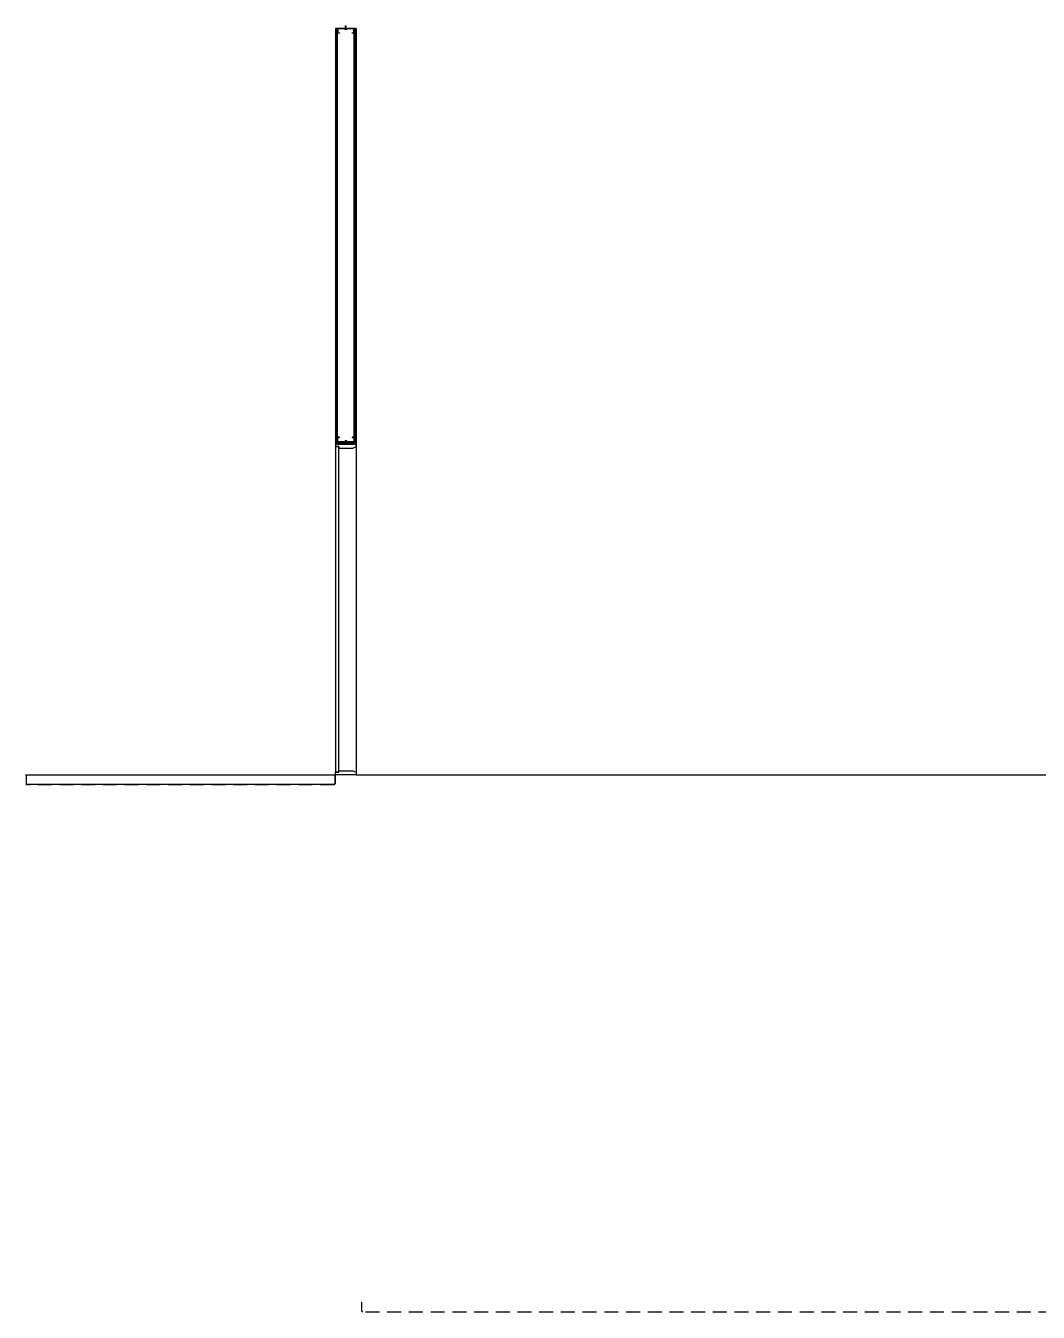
# Model space of a CAD drawing. Header units: millimetres. Extents: x 17311 to 801382, y -242618 to -104888.
# Drawn here: x 712364 to 722158, y -188926 to -176484 of the extents above; entities that cross this region are included whole.
import ezdxf

# ---------------------------------------------------------------- set-up
doc = ezdxf.new("R2010")
doc.units = ezdxf.units.MM
doc.header["$LTSCALE"] = 250
doc.linetypes.add('HID', pattern=[2.8, 1.8, -1])
for name, color, linetype in [('8입면선', 8, 'Continuous'), ('A-DOOR', 4, 'Continuous'), ('A-ELE8', 8, 'Continuous'), ('A-FIN', 6, 'Continuous'), ('A-FIN-8', 8, 'Continuous'), ('A-WALL-D', 7, 'Continuous'), ('A-WP', 1, 'HID'), ('GAGAM-DT', 7, 'Continuous'), ('입면', 7, 'Continuous')]:
    doc.layers.add(name, color=color, linetype=linetype)

# ---------------------------------------------------------------- blocks, each defined once
blk = doc.blocks.new('*U131')
at = {"layer": '8입면선', "color": 8}
for p, q in [((10, 0), (10, 4020)), ((190, 0), (190, 4020)), ((190, 10), (10, 10))]:
    blk.add_line(p, q, dxfattribs=at)
at = {"layer": 'A-WALL-D'}
for p, q in [((0, 4020), (0, 0)), ((20, 4020), (0, 4020)), ((20, 10), (20, 4020)), ((180, 10), (180, 4020)), ((200, 4020), (180, 4020)), ((200, 4020), (200, 0)), ((20, 0), (0, 0)), ((180, 20), (20, 20)), ((20, 0), (180, 0)), ((200, 0), (180, 0))]:
    blk.add_line(p, q, dxfattribs=at)
at = {"layer": 'GAGAM-DT', "color": 8}
for p, q in [((105, 4014), (95, 4014)), ((95, 4014), (95, 4011)), ((103, 4009), (96, 4009)), ((97, 4014), (97, 4046)), ((102, 4040), (97, 4046)), ((97, 4014), (97, 4009)), ((102, 4014), (102, 4040)), ((102, 4014), (102, 4009)), ((105, 4014), (105, 4011)), ((95, 26), (95, 29)), ((105, 26), (95, 26)), ((104, 31), (97, 31)), ((98, 26), (98, 31)), ((98, 26), (98, -6)), ((103, 26), (103, 31)), ((103, 26), (103, 0)), ((105, 26), (105, 29)), ((103, 0), (98, -6))]:
    blk.add_line(p, q, dxfattribs=at)
for centre, start, end in [((96, 4011), 180, 270), ((103, 4011), 270, 0), ((97, 29), 90, 180), ((104, 29), 0, 90)]:
    blk.add_arc(centre, 1.51, start, end, dxfattribs=at)
at = {"layer": '입면', "color": 6}
for p, q in [((20, 3975), (20, 4020)), ((20, 4020), (85, 4020)), ((84, 4019), (21, 4019)), ((21, 4019), (21, 3976)), ((89, 4013), (84, 4019)), ((85, 4020), (90, 4014)), ((110, 4013), (89, 4013)), ((90, 4014), (109, 4014)), ((109, 4014), (114, 4020)), ((115, 4019), (110, 4013)), ((114, 4020), (180, 4020)), ((178, 4019), (115, 4019)), ((178, 3976), (178, 4019)), ((180, 4020), (180, 3975)), ((37, 3975), (20, 3975)), ((21, 3976), (37, 3976)), ((37, 3976), (37, 3975)), ((162, 3975), (162, 3976)), ((162, 3976), (178, 3976)), ((180, 3975), (162, 3975)), ((38, 65), (20, 65)), ((20, 65), (20, 20)), ((20, 20), (85, 20)), ((21, 21), (21, 64)), ((21, 64), (38, 64)), ((85, 21), (21, 21)), ((38, 64), (38, 65)), ((90, 27), (85, 21)), ((85, 20), (90, 26)), ((110, 27), (90, 27)), ((90, 26), (110, 26)), ((115, 21), (110, 27)), ((110, 26), (115, 20)), ((179, 21), (115, 21)), ((115, 20), (180, 20)), ((180, 65), (162, 65)), ((162, 65), (162, 64)), ((162, 64), (179, 64)), ((179, 64), (179, 21)), ((180, 20), (180, 65))]:
    blk.add_line(p, q, dxfattribs=at)

msp = doc.modelspace()

# ---------------------------------------------------------------- linework, layer by layer
at = {"layer": 'A-DOOR', "linetype": 'Continuous'}
for points in [[(715360.7, -180554.5), (715393.7, -180554.5), (715393.7, -180569.5), (715527.7, -180569.5), (715560.7, -180554.5), (715560.7, -180529.5), (715360.7, -180529.5)], [(715360.7, -183699.5), (715390.7, -183699.5), (715390.7, -180554.5), (715360.7, -180554.5)], [(715360.7, -183704.5), (715393.7, -183704.5), (715393.7, -183689.5), (715527.7, -183689.5), (715560.7, -183704.5), (715560.7, -183729.5), (715360.7, -183729.5)]]:
    msp.add_lwpolyline(points, close=True, dxfattribs=at)
at = {"layer": 'A-ELE8'}
msp.add_lwpolyline([(715560.7, -180529.5), (715560.7, -183729.5)], dxfattribs=at)
at = {"layer": 'A-FIN'}
for p, q in [((712360.7, -183729.5), (715360.7, -183729.5)), ((715560.7, -183729.5), (781160.7, -183729.5))]:
    msp.add_line(p, q, dxfattribs=at)
at = {"layer": 'A-FIN-8'}
for p, q in [((712368.7, -183729.5), (712368.7, -183811.3)), ((715352.7, -183729.5), (715352.7, -183811.3)), ((715352.7, -183729.5), (715352.7, -183811.3)), ((715352.7, -183729.5), (715352.7, -183811.3)), ((712378.9, -183821.5), (712368.7, -183811.3)), ((715342.4, -183821.5), (712378.9, -183821.5)), ((715342.4, -183821.5), (715352.7, -183811.3))]:
    msp.add_line(p, q, dxfattribs=at)
at = {"layer": 'A-WP', "ltscale": 0.3}
for p, q in [((715357.7, -183729.5), (715357.7, -183814.3)), ((712375.8, -183826.5), (712363.7, -183814.3)), ((715345.5, -183826.5), (712375.8, -183826.5)), ((715345.5, -183826.5), (715357.7, -183814.3)), ((715610.7, -188829.5), (715613.7, -188829.5)), ((715613.7, -188914.3), (715613.7, -188829.5)), ((715625.8, -188926.5), (715613.7, -188914.3)), ((781095.5, -188926.5), (715625.8, -188926.5))]:
    msp.add_line(p, q, dxfattribs=at)

# ---------------------------------------------------------------- block references
at = {"layer": 'A-WALL-D'}
msp.add_blockref('*U131', (715360.7, -180529.5), dxfattribs=at)

doc.saveas('drawing.dxf')
